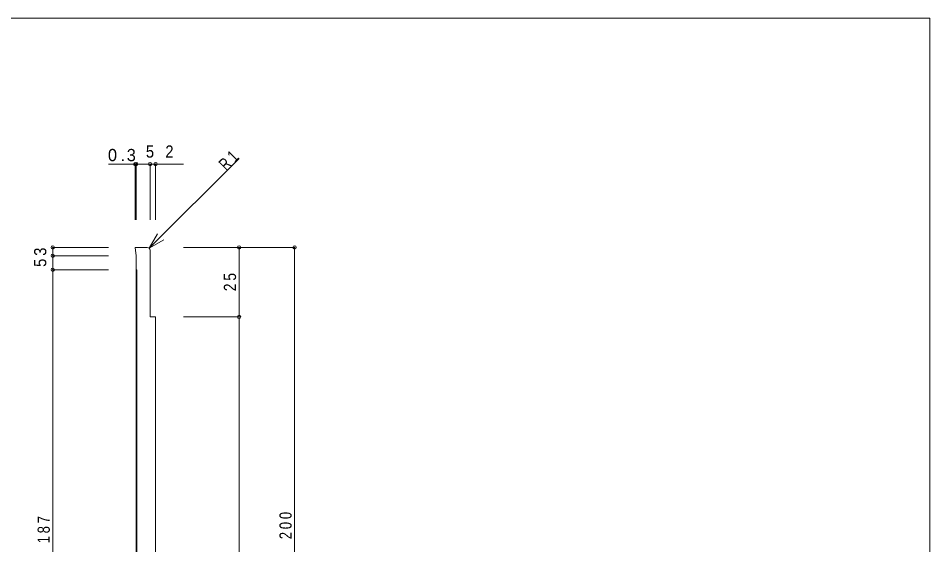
# Model space of a CAD drawing. Units: millimetres on the paper, with parts at other scales. Extents: x -141 to 141, y -98 to 98.
# Drawn here: x -23 to 141, y 2.7 to 97.5 of the extents above; entities that cross this region are included whole.
import ezdxf
from ezdxf.enums import TextEntityAlignment as Align

# ---------------------------------------------------------------- set-up
doc = ezdxf.new("R2010")
doc.units = ezdxf.units.MM
doc.header["$PDMODE"] = 32
doc.header["$PDSIZE"] = 0.6
for name, color, linetype, lineweight in [('4-0_ＫＢ製品', 2, 'Continuous', 9), ('4-2_ハッチ', 7, 'Continuous', 9), ('4-3_寸法', 4, 'Continuous', 9), ('4-4_引出線字', 4, 'Continuous', 9), ('F-0_図面枠', 5, 'Continuous', 9)]:
    doc.layers.add(name, color=color, linetype=linetype, lineweight=lineweight)
doc.layers.add('4-5_文字', color=7, linetype='Continuous')
doc.styles.add('HGｺﾞｼｯｸM', font='')
doc.styles.get('HGｺﾞｼｯｸM').set_extended_font_data('HGｺﾞｼｯｸM')

msp = doc.modelspace()

# ---------------------------------------------------------------- linework, layer by layer
at = {"layer": '4-0_ＫＢ製品'}
for p, q in [((0.75, 55.75), (0.75, 43.75)), ((1.75, 43.75), (0.75, 43.75)), ((1.75, 43.75), (1.75, -43.75))]:
    msp.add_line(p, q, dxfattribs=at)
msp.add_lwpolyline([(0.25, 56.25), (-1.9, 56.25), (-1.75, 54.75), (-1.75, -43.75)], dxfattribs=at)
msp.add_arc((0.25, 55.75), 0.5, 0, 90, dxfattribs=at)
at = {"layer": '4-2_ハッチ'}
for p in [(-1.75, 52.25), (-1.6, -19.898)]:
    msp.add_line(p, (-1.6, 52.25), dxfattribs=at)
at = {"layer": '4-3_寸法'}
for p, q in [((-1.75, 71.25), (-6.75, 71.25)), ((-1.9, 71.25), (-1.9, 61.25)), ((0.75, 71.25), (-1.75, 71.25)), ((-1.75, 71.25), (-1.75, 61.25)), ((0.75, 71.25), (0.75, 61.25)), ((6.75, 71.25), (0.75, 71.25)), ((1.75, 71.25), (1.75, 61.25)), ((-16.75, 54.75), (-16.75, 56.25)), ((-16.75, 56.25), (-6.75, 56.25)), ((16.75, 56.25), (6.75, 56.25)), ((16.75, 56.25), (16.75, 43.75)), ((26.75, 56.25), (16.75, 56.25)), ((26.75, 56.25), (26.75, -43.75)), ((-16.75, 52.25), (-16.75, 54.75)), ((-16.75, 54.75), (-6.75, 54.75)), ((-16.75, -41.25), (-16.75, 52.25)), ((-16.75, 52.25), (-6.75, 52.25)), ((16.75, 43.75), (6.75, 43.75)), ((16.75, 43.75), (16.75, -43.75))]:
    msp.add_line(p, q, dxfattribs=at)
for p in [(-1.9, 71.25), (-1.75, 71.25), (0.75, 71.25), (1.75, 71.25), (-16.75, 56.25), (16.75, 56.25), (26.75, 56.25), (-16.75, 54.75), (-16.75, 52.25), (16.75, 43.75)]:
    msp.add_point(p, dxfattribs=at)
at = {"layer": '4-4_引出線字'}
for q in [(16.75, 72.25), (2.104, 58.702), (3.202, 57.604)]:
    msp.add_line((0.604, 56.104), q, dxfattribs=at)
at = {"layer": 'F-0_図面枠'}
for p, q in [((-141, 97.5), (141, 97.5)), ((141, 97.5), (141, -97.5))]:
    msp.add_line(p, q, dxfattribs=at)

# ---------------------------------------------------------------- texts
at = {"layer": '4-3_寸法', "color": 7, "style": 'HGｺﾞｼｯｸM', "width": 0.9}
for s, p in [('5', (0, 71.75)), ('2', (3.5, 71.75))]:
    msp.add_text(s, height=2.199, dxfattribs=at).set_placement(p, align=Align.BOTTOM_LEFT)
for s, p in [('3', (-17.25, 54.75)), ('5', (-17.25, 52.75))]:
    msp.add_text(s, height=2.199, rotation=90, dxfattribs=at).set_placement(p, align=Align.BOTTOM_LEFT)
at = {"layer": '4-3_寸法', "color": 7, "insert": (-6.825, 71.75), "char_height": 2.199, "attachment_point": 7, "style": 'HGｺﾞｼｯｸM'}
msp.add_mtext('\\T1.38;0.3', dxfattribs=at)
at = {"layer": '4-3_寸法', "color": 7, "char_height": 2.199, "attachment_point": 7, "rotation": 90, "style": 'HGｺﾞｼｯｸM'}
for s, insert in [('\\T1.36;\\W0.85;25', (16.25, 48.375)), ('\\T1.38;\\W0.8;200', (26.25, 3.75)), ('\\T1.38;\\W0.8;187', (-17.25, 3))]:
    msp.add_mtext(s, dxfattribs=dict(at, insert=insert))
at = {"layer": '4-5_文字', "insert": (14.452, 69.952), "char_height": 2.199, "attachment_point": 7, "rotation": 45, "style": 'HGｺﾞｼｯｸM'}
msp.add_mtext('\\T1.36;\\W0.75;R1', dxfattribs=at)

doc.saveas('drawing.dxf')
